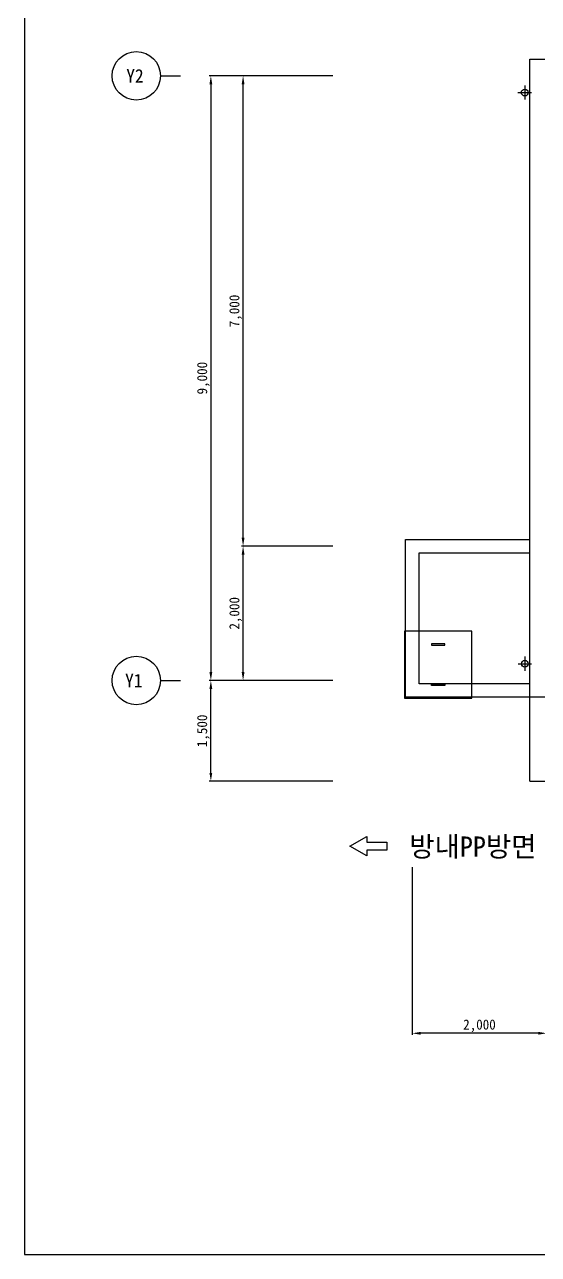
# Model space of a CAD drawing. Header units: millimetres. Extents: x -168551 to -128751, y -165345 to -134099.
# Drawn here: x -168551 to -160899, y -165345 to -147041 of the extents above; entities that cross this region are included whole.
import ezdxf
from ezdxf.enums import TextEntityAlignment as Align

# ---------------------------------------------------------------- set-up
doc = ezdxf.new("R2010")
doc.units = ezdxf.units.MM
doc.layers.add('TX-PAPR', color=2, linetype='Continuous', plot=False)
for name, color, linetype in [('TZ-BASE', 253, 'Continuous'), ('TZ-DIMS', 1, 'Continuous'), ('TZ-LEAL', 1, 'Continuous'), ('TZ-LEAT', 3, 'Continuous')]:
    doc.layers.add(name, color=color, linetype=linetype)
doc.styles.get("Standard").update_dxf_attribs({"font": 'GulimChe.ttf'})
doc.dimstyles.new('D50', dxfattribs={"dimscale": 50, "dimtxt": 3, "dimasz": 2.5, "dimexe": 0.5, "dimexo": 0.5, "dimgap": 0.5, "dimtad": 1, "dimdec": 0, "dimzin": 1, "dimdsep": 46, "dimlunit": 6, "dimtxsty": 'Standard', "dimcen": 1, "dimclrd": 1, "dimclre": 1, "dimclrt": 3, "dimadec": 0, "dimazin": 0, "dimtfac": 1, "dimtdec": 0, "dimtix": 1, "dimtmove": 2, "dimatfit": 3, "dimfxl": 0, "dimtvp": 2, "dimlwd": -1, "dimlwe": -1, "dimarcsym": 0})

# ---------------------------------------------------------------- blocks, each defined once
blk = doc.blocks.new('*D691')
at = {"layer": 'DEFPOINTS', "color": 0, "ltscale": 0.1}
for p in [(-165777, -156803), (-163936, -156803), (-163936, -158303)]:
    blk.add_point(p, dxfattribs=at)
at = {"layer": 'TZ-DIMS', "color": 1, "ltscale": 0.1}
for p, q in [((-163961, -156803), (-165802, -156803)), ((-165777, -158178), (-165777, -156928)), ((-163961, -158303), (-165802, -158303))]:
    blk.add_line(p, q, dxfattribs=at)
for points in [[(-165798, -156928), (-165756, -156928), (-165777, -156803)], [(-165798, -158178), (-165756, -158178), (-165777, -158303)]]:
    blk.add_solid(points, dxfattribs=at)
at = {"layer": 'TZ-DIMS', "color": 3, "ltscale": 0.1, "insert": (-165888, -157553), "char_height": 150, "attachment_point": 5, "rotation": 90}
blk.add_mtext('1,500', dxfattribs=at)
blk = doc.blocks.new('*D701')
at = {"layer": 'DEFPOINTS', "color": 0, "ltscale": 0.1}
for p in [(-163936, -147803), (-165777, -156803), (-163936, -156803)]:
    blk.add_point(p, dxfattribs=at)
at = {"layer": 'TZ-DIMS', "color": 1, "ltscale": 0.1}
for p, q in [((-163961, -147803), (-165802, -147803)), ((-165777, -147928), (-165777, -156678)), ((-163961, -156803), (-165802, -156803))]:
    blk.add_line(p, q, dxfattribs=at)
for points in [[(-165798, -147928), (-165756, -147928), (-165777, -147803)], [(-165798, -156678), (-165756, -156678), (-165777, -156803)]]:
    blk.add_solid(points, dxfattribs=at)
at = {"layer": 'TZ-DIMS', "color": 3, "ltscale": 0.1, "insert": (-165888, -152303), "char_height": 150, "attachment_point": 5, "rotation": 90}
blk.add_mtext('9,000', dxfattribs=at)
blk = doc.blocks.new('*D669')
at = {"layer": 'DEFPOINTS', "color": 0, "ltscale": 0.1}
for p in [(-162777, -159557), (-160777, -159557), (-162777, -162054)]:
    blk.add_point(p, dxfattribs=at)
at = {"layer": 'TZ-DIMS', "color": 1, "ltscale": 0.1}
for p, q in [((-162777, -159582), (-162777, -162079)), ((-160777, -159582), (-160777, -162079)), ((-160902, -162054), (-162652, -162054))]:
    blk.add_line(p, q, dxfattribs=at)
for points in [[(-162652, -162033), (-162652, -162075), (-162777, -162054)], [(-160902, -162033), (-160902, -162075), (-160777, -162054)]]:
    blk.add_solid(points, dxfattribs=at)
at = {"layer": 'TZ-DIMS', "color": 3, "ltscale": 0.1, "insert": (-161777, -161943), "char_height": 150, "attachment_point": 5}
blk.add_mtext('2,000', dxfattribs=at)
blk = doc.blocks.new('*D670')
at = {"layer": 'DEFPOINTS', "color": 0, "ltscale": 0.1}
for p in [(-165297, -154803), (-163936, -154803), (-163936, -156803)]:
    blk.add_point(p, dxfattribs=at)
at = {"layer": 'TZ-DIMS', "color": 1, "ltscale": 0.1}
for p, q in [((-163961, -154803), (-165322, -154803)), ((-165297, -156678), (-165297, -154928)), ((-163961, -156803), (-165322, -156803))]:
    blk.add_line(p, q, dxfattribs=at)
for points in [[(-165318, -154928), (-165276, -154928), (-165297, -154803)], [(-165318, -156678), (-165276, -156678), (-165297, -156803)]]:
    blk.add_solid(points, dxfattribs=at)
at = {"layer": 'TZ-DIMS', "color": 3, "ltscale": 0.1, "insert": (-165408, -155803), "char_height": 150, "attachment_point": 5, "rotation": 90}
blk.add_mtext('2,000', dxfattribs=at)
blk = doc.blocks.new('*D671')
at = {"layer": 'DEFPOINTS', "color": 0, "ltscale": 0.1}
for p in [(-165297, -147803), (-163936, -147803), (-163936, -154803)]:
    blk.add_point(p, dxfattribs=at)
at = {"layer": 'TZ-DIMS', "color": 1, "ltscale": 0.1}
for p, q in [((-163961, -147803), (-165322, -147803)), ((-165297, -154678), (-165297, -147928)), ((-163961, -154803), (-165322, -154803))]:
    blk.add_line(p, q, dxfattribs=at)
for points in [[(-165318, -147928), (-165276, -147928), (-165297, -147803)], [(-165318, -154678), (-165276, -154678), (-165297, -154803)]]:
    blk.add_solid(points, dxfattribs=at)
at = {"layer": 'TZ-DIMS', "color": 3, "ltscale": 0.1, "insert": (-165408, -151303), "char_height": 150, "attachment_point": 5, "rotation": 90}
blk.add_mtext('7,000', dxfattribs=at)

msp = doc.modelspace()

# ---------------------------------------------------------------- linework, layer by layer
at = {"layer": 'TX-PAPR'}
msp.add_lwpolyline([(-168551, -165344.9), (-128751, -165344.9), (-128751, -139544.9), (-168551, -139544.9)], close=True, dxfattribs=at)
at = {"layer": 'TZ-BASE'}
for p, q in [((-161027.2, -157053.3), (-161027.2, -147553.3)), ((-161027.2, -147553.3), (-157087.2, -147553.3)), ((-161203.7, -148053.3), (-161000.7, -148053.3)), ((-161103, -147946.8), (-161103, -148157.4)), ((-162877.2, -157053.3), (-162877.2, -154703.3)), ((-162877.2, -154703.3), (-161027.2, -154703.3)), ((-162677.2, -156853.3), (-162677.2, -154903.3)), ((-162677.2, -154903.3), (-161027.2, -154903.3)), ((-161102.2, -156446.8), (-161102.2, -156657.4)), ((-161202.9, -156553.3), (-160999.9, -156553.3)), ((-161027.2, -156853.3), (-162677.2, -156853.3)), ((-161027.2, -157053.3), (-162877.2, -157053.3)), ((-161027.2, -158303.3), (-161027.2, -157053.3)), ((-159777.2, -157053.3), (-161027.2, -157053.3)), ((-161027.2, -158303.3), (-138527.2, -158303.3))]:
    msp.add_line(p, q, dxfattribs=at)
for points in [[(-161892.2, -156068.3), (-162892.2, -156068.3), (-162892.2, -157068.3), (-161892.2, -157068.3)], [(-162492.2, -156278), (-162292.2, -156278), (-162292.2, -156258), (-162492.2, -156258)], [(-162492.2, -156858.5), (-162292.2, -156858.5), (-162292.2, -156878.5), (-162492.2, -156878.5)], [(-163456.3, -159411.6), (-163705.5, -159267.8), (-163456.3, -159123.9), (-163456.3, -159207.8), (-163156.3, -159207.8), (-163156.3, -159327.8), (-163456.3, -159327.8)]]:
    msp.add_lwpolyline(points, close=True, dxfattribs=at)
for centre in [(-161103, -148053.3), (-161102.2, -156553.3)]:
    msp.add_circle(centre, 50, dxfattribs=at)
at = {"layer": 'TZ-LEAL'}
for p, q in [((-166527.2, -147803.3), (-166227.2, -147803.3)), ((-166527.2, -156803.3), (-166227.2, -156803.3))]:
    msp.add_line(p, q, dxfattribs=at)
for centre in [(-166887.2, -147803.3), (-166887.2, -156803.3)]:
    msp.add_circle(centre, 360, dxfattribs=at)

# ---------------------------------------------------------------- texts
at = {"layer": 'TZ-BASE'}
msp.add_text('방내PP방면', height=300, dxfattribs=at).set_placement((-161874.9, -159271.4), align=Align.MIDDLE)
at = {"layer": 'TZ-LEAT'}
for s, p in [('Y2', (-167036.3, -147903.5)), ('Y1', (-167054.1, -156903.5))]:
    msp.add_text(s, height=200, dxfattribs=at).set_placement(p)

# ---------------------------------------------------------------- dimensions: what is measured, and where the dimension line sits
at = {"layer": 'TZ-DIMS', "ltscale": 0.1}
for base, p1, p2, angle, picture, middle in [((-165777.2, -156803.3), (-163936.4, -147803.3), (-163936.4, -156803.3), 270, '*D701', (-165888.3, -152303.3)), ((-165297.2, -147803.3), (-163936.4, -154803.3), (-163936.4, -147803.3), 270, '*D671', (-165408.3, -151303.3)), ((-165297.2, -154803.3), (-163936.4, -156803.3), (-163936.4, -154803.3), 270, '*D670', (-165408.3, -155803.3)), ((-165777.2, -156803.3), (-163936.4, -158303.3), (-163936.4, -156803.3), 270, '*D691', (-165888.4, -157553.3)), ((-162777.2, -162053.9), (-160777.2, -159556.9), (-162777.2, -159556.9), 180, '*D669', (-161777.2, -161942.8))]:
    dim = msp.add_linear_dim(base=base, p1=p1, p2=p2, angle=angle, dimstyle='D50', dxfattribs=at)
    dim.commit()
    dim.dimension.update_dxf_attribs({"geometry": picture, "text_midpoint": middle})

doc.saveas('drawing.dxf')
